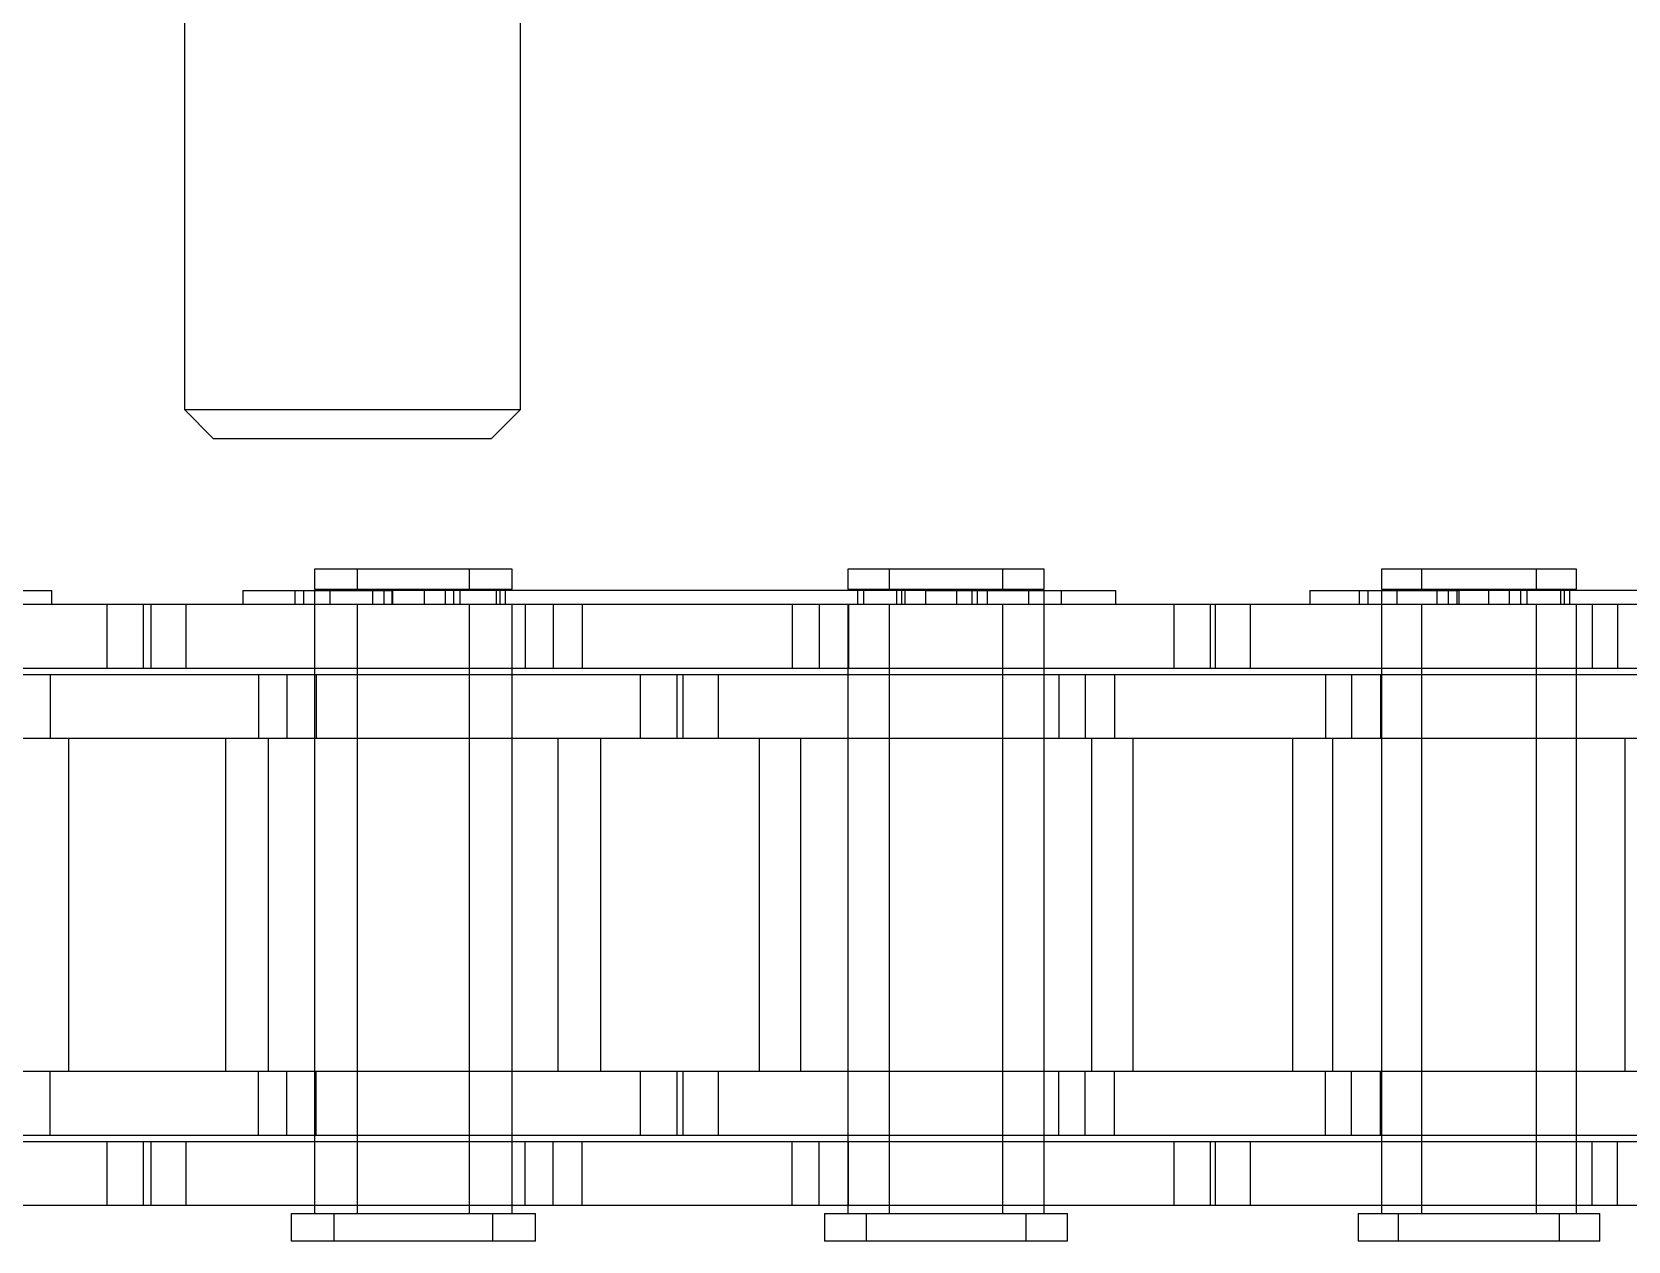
# Model space of a CAD drawing. Header units: metres. Extents: x 0 to 21025, y 0 to 14850.
# Drawn here: x 2882.56 to 2920.56, y 9293.38 to 9322.18 of the extents above; entities that cross this region are included whole.
import ezdxf

# ---------------------------------------------------------------- set-up
doc = ezdxf.new("R2010")
doc.units = ezdxf.units.M
doc.header["$LTSCALE"] = 25
doc.linetypes.add('HIDDEN2', pattern=[4.7625, 3.175, -1.5875])
doc.layers.add('ST1', color=7, linetype='HIDDEN2')

msp = doc.modelspace()

# ---------------------------------------------------------------- linework, layer by layer
at = {"layer": 'ST1'}
for p, q in [((2886.193, 9342.499), (2886.193, 9313.189)), ((2894.193, 9313.189), (2894.193, 9342.499)), ((2886.193, 9313.189), (2894.193, 9313.189)), ((2886.193, 9313.189), (2886.883, 9312.499)), ((2893.502, 9312.499), (2894.193, 9313.189)), ((2886.883, 9312.499), (2893.502, 9312.499)), ((2892.981, 9309.384), (2889.291, 9309.384)), ((2889.291, 9309.384), (2889.291, 9308.91)), ((2890.307, 9309.384), (2890.307, 9308.91)), ((2893.997, 9309.384), (2892.981, 9309.384)), ((2892.981, 9308.91), (2892.981, 9309.384)), ((2893.997, 9308.91), (2893.997, 9309.384)), ((2905.681, 9309.384), (2901.991, 9309.384)), ((2901.991, 9309.384), (2901.991, 9308.91)), ((2902.976, 9309.384), (2902.976, 9308.91)), ((2906.666, 9309.384), (2905.681, 9309.384)), ((2905.681, 9308.91), (2905.681, 9309.384)), ((2906.666, 9308.91), (2906.666, 9309.384)), ((2918.381, 9309.384), (2914.691, 9309.384)), ((2914.691, 9309.384), (2914.691, 9308.91)), ((2915.645, 9309.384), (2915.645, 9308.91)), ((2919.335, 9309.384), (2918.381, 9309.384)), ((2918.381, 9308.91), (2918.381, 9309.384)), ((2919.335, 9308.91), (2919.335, 9309.384)), ((2881.666, 9308.873), (2883.035, 9308.873)), ((2883.035, 9308.541), (2883.035, 9308.873)), ((2887.584, 9308.873), (2891.136, 9308.873)), ((2887.584, 9308.873), (2887.584, 9308.541)), ((2888.826, 9308.873), (2888.826, 9308.541)), ((2889.031, 9308.873), (2889.031, 9308.541)), ((2889.291, 9308.91), (2892.981, 9308.91)), ((2889.291, 9308.873), (2889.291, 9307.021)), ((2889.66, 9308.91), (2889.66, 9308.541)), ((2890.676, 9308.91), (2890.676, 9308.541)), ((2890.945, 9308.873), (2890.945, 9308.541)), ((2891.136, 9308.873), (2891.136, 9308.541)), ((2903.836, 9308.873), (2891.136, 9308.873)), ((2891.15, 9308.873), (2891.15, 9308.541)), ((2891.905, 9308.873), (2891.905, 9308.541)), ((2892.399, 9308.873), (2892.399, 9308.541)), ((2892.612, 9308.541), (2892.612, 9308.91)), ((2892.755, 9308.873), (2892.755, 9308.541)), ((2892.981, 9308.91), (2893.992, 9308.91)), ((2893.628, 9308.541), (2893.628, 9308.91)), ((2893.705, 9308.873), (2893.705, 9308.541)), ((2893.828, 9308.873), (2893.828, 9308.541)), ((2893.992, 9308.91), (2893.997, 9308.91)), ((2901.991, 9308.91), (2905.681, 9308.91)), ((2902.217, 9308.873), (2902.217, 9308.541)), ((2902.36, 9308.91), (2902.36, 9308.541)), ((2903.144, 9308.873), (2903.144, 9308.541)), ((2903.267, 9308.873), (2903.267, 9308.541)), ((2903.345, 9308.91), (2903.345, 9308.541)), ((2903.836, 9308.873), (2903.836, 9308.541)), ((2903.836, 9308.873), (2907.066, 9308.873)), ((2904.574, 9308.873), (2904.574, 9308.541)), ((2904.943, 9308.873), (2904.943, 9308.541)), ((2905.068, 9308.873), (2905.068, 9308.541)), ((2905.312, 9308.541), (2905.312, 9308.91)), ((2905.681, 9308.91), (2906.662, 9308.91)), ((2906.297, 9308.541), (2906.297, 9308.91)), ((2906.662, 9308.91), (2906.666, 9308.91)), ((2906.666, 9307.021), (2906.666, 9308.873)), ((2907.066, 9308.873), (2907.066, 9308.541)), ((2907.066, 9308.873), (2908.373, 9308.873)), ((2908.373, 9308.541), (2908.373, 9308.873)), ((2912.984, 9308.873), (2916.536, 9308.873)), ((2912.984, 9308.873), (2912.984, 9308.541)), ((2914.165, 9308.873), (2914.165, 9308.541)), ((2914.37, 9308.873), (2914.37, 9308.541)), ((2914.691, 9308.91), (2918.381, 9308.91)), ((2914.691, 9308.873), (2914.691, 9307.021)), ((2915.06, 9308.91), (2915.06, 9308.541)), ((2916.014, 9308.91), (2916.014, 9308.541)), ((2916.283, 9308.873), (2916.283, 9308.541)), ((2916.489, 9308.873), (2916.489, 9308.541)), ((2916.536, 9308.873), (2916.536, 9308.541)), ((2929.236, 9308.873), (2916.536, 9308.873)), ((2917.243, 9308.873), (2917.243, 9308.541)), ((2917.737, 9308.873), (2917.737, 9308.541)), ((2918.012, 9308.541), (2918.012, 9308.91)), ((2918.155, 9308.873), (2918.155, 9308.541)), ((2918.381, 9308.91), (2919.331, 9308.91)), ((2918.966, 9308.541), (2918.966, 9308.91)), ((2919.044, 9308.873), (2919.044, 9308.541)), ((2919.167, 9308.873), (2919.167, 9308.541)), ((2919.331, 9308.91), (2919.335, 9308.91)), ((2884.356, 9308.541), (2875.261, 9308.541)), ((2885.216, 9308.541), (2884.356, 9308.541)), ((2884.356, 9307.021), (2884.356, 9308.541)), ((2894.311, 9308.541), (2885.216, 9308.541)), ((2885.216, 9308.541), (2885.216, 9307.021)), ((2885.403, 9307.021), (2885.403, 9308.541)), ((2886.232, 9308.541), (2886.232, 9307.021)), ((2889.291, 9308.541), (2889.291, 9294.042)), ((2890.307, 9308.541), (2890.307, 9307.021)), ((2890.307, 9308.541), (2890.307, 9294.042)), ((2892.981, 9307.021), (2892.981, 9308.541)), ((2892.981, 9294.042), (2892.981, 9308.541)), ((2893.997, 9307.021), (2893.997, 9308.541)), ((2893.997, 9294.042), (2893.997, 9308.541)), ((2894.311, 9308.541), (2894.311, 9307.021)), ((2900.661, 9308.541), (2894.311, 9308.541)), ((2894.972, 9308.541), (2894.972, 9307.021)), ((2895.667, 9308.541), (2895.667, 9307.021)), ((2900.661, 9308.541), (2900.661, 9307.021)), ((2909.756, 9308.541), (2900.661, 9308.541)), ((2901.306, 9308.541), (2901.306, 9307.021)), ((2901.991, 9308.541), (2901.991, 9307.021)), ((2901.991, 9308.541), (2901.991, 9294.042)), ((2902.001, 9308.541), (2902.001, 9307.021)), ((2902.976, 9308.541), (2902.976, 9307.021)), ((2902.976, 9308.541), (2902.976, 9294.042)), ((2905.681, 9307.021), (2905.681, 9308.541)), ((2905.681, 9294.042), (2905.681, 9308.541)), ((2906.666, 9294.042), (2906.666, 9308.541)), ((2910.616, 9308.541), (2909.756, 9308.541)), ((2909.756, 9307.021), (2909.756, 9308.541)), ((2919.711, 9308.541), (2910.616, 9308.541)), ((2910.616, 9308.541), (2910.616, 9307.021)), ((2910.741, 9307.021), (2910.741, 9308.541)), ((2911.57, 9308.541), (2911.57, 9307.021)), ((2914.691, 9308.541), (2914.691, 9294.042)), ((2915.645, 9308.541), (2915.645, 9307.021)), ((2915.645, 9308.541), (2915.645, 9294.042)), ((2918.381, 9307.021), (2918.381, 9308.541)), ((2918.381, 9294.042), (2918.381, 9308.541)), ((2919.335, 9307.021), (2919.335, 9308.541)), ((2919.335, 9294.042), (2919.335, 9308.541)), ((2919.711, 9308.541), (2919.711, 9307.021)), ((2926.061, 9308.541), (2919.711, 9308.541)), ((2920.31, 9308.541), (2920.31, 9307.021)), ((2884.356, 9307.021), (2875.261, 9307.021)), ((2885.216, 9307.021), (2884.356, 9307.021)), ((2894.311, 9307.021), (2885.216, 9307.021)), ((2900.661, 9307.021), (2894.311, 9307.021)), ((2909.756, 9307.021), (2900.661, 9307.021)), ((2910.616, 9307.021), (2909.756, 9307.021)), ((2919.711, 9307.021), (2910.616, 9307.021)), ((2926.061, 9307.021), (2919.711, 9307.021)), ((2887.961, 9306.869), (2881.611, 9306.869)), ((2882.997, 9306.869), (2882.997, 9305.349)), ((2887.961, 9306.869), (2887.961, 9305.349)), ((2897.056, 9306.869), (2887.961, 9306.869)), ((2888.637, 9306.869), (2888.637, 9305.349)), ((2889.291, 9306.869), (2889.291, 9305.349)), ((2889.332, 9306.869), (2889.332, 9305.349)), ((2890.307, 9306.869), (2890.307, 9305.349)), ((2892.981, 9305.349), (2892.981, 9306.869)), ((2893.997, 9305.349), (2893.997, 9306.869)), ((2897.916, 9306.869), (2897.056, 9306.869)), ((2897.056, 9305.349), (2897.056, 9306.869)), ((2907.011, 9306.869), (2897.916, 9306.869)), ((2897.916, 9306.869), (2897.916, 9305.349)), ((2898.072, 9305.349), (2898.072, 9306.869)), ((2898.901, 9306.869), (2898.901, 9305.349)), ((2901.991, 9306.869), (2901.991, 9305.349)), ((2902.976, 9306.869), (2902.976, 9305.349)), ((2905.681, 9305.349), (2905.681, 9306.869)), ((2906.666, 9305.349), (2906.666, 9306.869)), ((2907.011, 9306.869), (2907.011, 9305.349)), ((2913.361, 9306.869), (2907.011, 9306.869)), ((2907.641, 9306.869), (2907.641, 9305.349)), ((2908.336, 9306.869), (2908.336, 9305.349)), ((2913.361, 9306.869), (2913.361, 9305.349)), ((2922.456, 9306.869), (2913.361, 9306.869)), ((2913.976, 9306.869), (2913.976, 9305.349)), ((2914.67, 9306.869), (2914.67, 9305.349)), ((2914.691, 9306.869), (2914.691, 9305.349)), ((2915.645, 9306.869), (2915.645, 9305.349)), ((2918.381, 9305.349), (2918.381, 9306.869)), ((2919.335, 9305.349), (2919.335, 9306.869)), ((2887.961, 9305.349), (2881.611, 9305.349)), ((2883.443, 9297.419), (2883.443, 9305.349)), ((2887.176, 9305.349), (2887.176, 9297.419)), ((2897.056, 9305.349), (2887.961, 9305.349)), ((2888.192, 9305.349), (2888.192, 9297.419)), ((2889.291, 9305.349), (2889.291, 9297.419)), ((2890.307, 9305.349), (2890.307, 9297.419)), ((2892.981, 9297.419), (2892.981, 9305.349)), ((2893.997, 9297.419), (2893.997, 9305.349)), ((2895.096, 9297.419), (2895.096, 9305.349)), ((2896.112, 9297.419), (2896.112, 9305.349)), ((2897.916, 9305.349), (2897.056, 9305.349)), ((2907.011, 9305.349), (2897.916, 9305.349)), ((2899.876, 9305.349), (2899.876, 9297.419)), ((2900.861, 9305.349), (2900.861, 9297.419)), ((2901.991, 9305.349), (2901.991, 9297.419)), ((2902.976, 9305.349), (2902.976, 9297.419)), ((2905.681, 9297.419), (2905.681, 9305.349)), ((2906.666, 9297.419), (2906.666, 9305.349)), ((2913.361, 9305.349), (2907.011, 9305.349)), ((2907.796, 9297.419), (2907.796, 9305.349)), ((2908.781, 9297.419), (2908.781, 9305.349)), ((2912.576, 9305.349), (2912.576, 9297.419)), ((2922.456, 9305.349), (2913.361, 9305.349)), ((2913.53, 9305.349), (2913.53, 9297.419)), ((2914.691, 9305.349), (2914.691, 9297.419)), ((2915.645, 9305.349), (2915.645, 9297.419)), ((2918.381, 9297.419), (2918.381, 9305.349)), ((2919.335, 9297.419), (2919.335, 9305.349)), ((2920.496, 9297.419), (2920.496, 9305.349)), ((2887.961, 9297.419), (2881.611, 9297.419)), ((2882.997, 9295.899), (2882.997, 9297.419)), ((2887.961, 9295.899), (2887.961, 9297.419)), ((2897.056, 9297.419), (2887.961, 9297.419)), ((2888.637, 9295.899), (2888.637, 9297.419)), ((2889.291, 9297.419), (2889.291, 9295.899)), ((2889.332, 9295.899), (2889.332, 9297.419)), ((2890.307, 9297.419), (2890.307, 9295.899)), ((2892.981, 9295.899), (2892.981, 9297.419)), ((2893.997, 9295.899), (2893.997, 9297.419)), ((2897.916, 9297.419), (2897.056, 9297.419)), ((2897.056, 9295.899), (2897.056, 9297.419)), ((2907.011, 9297.419), (2897.916, 9297.419)), ((2897.916, 9297.419), (2897.916, 9295.899)), ((2898.072, 9295.899), (2898.072, 9297.419)), ((2898.901, 9297.419), (2898.901, 9295.899)), ((2901.991, 9297.419), (2901.991, 9295.899)), ((2902.976, 9297.419), (2902.976, 9295.899)), ((2905.681, 9295.899), (2905.681, 9297.419)), ((2906.666, 9295.899), (2906.666, 9297.419)), ((2907.011, 9295.899), (2907.011, 9297.419)), ((2913.361, 9297.419), (2907.011, 9297.419)), ((2907.641, 9295.899), (2907.641, 9297.419)), ((2908.336, 9295.899), (2908.336, 9297.419)), ((2913.361, 9295.899), (2913.361, 9297.419)), ((2922.456, 9297.419), (2913.361, 9297.419)), ((2913.976, 9295.899), (2913.976, 9297.419)), ((2914.67, 9295.899), (2914.67, 9297.419)), ((2914.691, 9297.419), (2914.691, 9295.899)), ((2915.645, 9297.419), (2915.645, 9295.899)), ((2918.381, 9295.899), (2918.381, 9297.419)), ((2919.335, 9295.899), (2919.335, 9297.419)), ((2884.356, 9295.747), (2875.261, 9295.747)), ((2887.961, 9295.899), (2881.611, 9295.899)), ((2885.216, 9295.747), (2884.356, 9295.747)), ((2884.356, 9294.227), (2884.356, 9295.747)), ((2894.311, 9295.747), (2885.216, 9295.747)), ((2885.216, 9295.747), (2885.216, 9294.227)), ((2885.403, 9294.227), (2885.403, 9295.747)), ((2886.232, 9295.747), (2886.232, 9294.227)), ((2897.056, 9295.899), (2887.961, 9295.899)), ((2889.291, 9295.747), (2889.291, 9294.227)), ((2890.307, 9295.747), (2890.307, 9294.227)), ((2892.981, 9294.227), (2892.981, 9295.747)), ((2893.997, 9294.227), (2893.997, 9295.747)), ((2894.311, 9294.227), (2894.311, 9295.747)), ((2900.661, 9295.747), (2894.311, 9295.747)), ((2894.972, 9294.227), (2894.972, 9295.747)), ((2895.667, 9294.227), (2895.667, 9295.747)), ((2897.916, 9295.899), (2897.056, 9295.899)), ((2907.011, 9295.899), (2897.916, 9295.899)), ((2900.661, 9294.227), (2900.661, 9295.747)), ((2909.756, 9295.747), (2900.661, 9295.747)), ((2901.306, 9294.227), (2901.306, 9295.747)), ((2901.991, 9295.747), (2901.991, 9294.227)), ((2902.001, 9294.227), (2902.001, 9295.747)), ((2902.976, 9295.747), (2902.976, 9294.227)), ((2905.681, 9294.227), (2905.681, 9295.747)), ((2906.666, 9294.227), (2906.666, 9295.747)), ((2913.361, 9295.899), (2907.011, 9295.899)), ((2910.616, 9295.747), (2909.756, 9295.747)), ((2909.756, 9294.227), (2909.756, 9295.747)), ((2919.711, 9295.747), (2910.616, 9295.747)), ((2910.616, 9295.747), (2910.616, 9294.227)), ((2910.741, 9294.227), (2910.741, 9295.747)), ((2911.57, 9295.747), (2911.57, 9294.227)), ((2922.456, 9295.899), (2913.361, 9295.899)), ((2914.691, 9295.747), (2914.691, 9294.227)), ((2915.645, 9295.747), (2915.645, 9294.227)), ((2918.381, 9294.227), (2918.381, 9295.747)), ((2919.335, 9294.227), (2919.335, 9295.747)), ((2919.711, 9294.227), (2919.711, 9295.747)), ((2926.061, 9295.747), (2919.711, 9295.747)), ((2920.31, 9294.227), (2920.31, 9295.747)), ((2884.356, 9294.227), (2875.261, 9294.227)), ((2885.216, 9294.227), (2884.356, 9294.227)), ((2894.311, 9294.227), (2885.216, 9294.227)), ((2888.737, 9294.042), (2893.534, 9294.042)), ((2888.737, 9294.042), (2888.737, 9293.384)), ((2889.753, 9294.042), (2889.753, 9293.384)), ((2893.534, 9294.042), (2894.55, 9294.042)), ((2893.534, 9293.384), (2893.534, 9294.042)), ((2900.661, 9294.227), (2894.311, 9294.227)), ((2894.55, 9293.384), (2894.55, 9294.042)), ((2909.756, 9294.227), (2900.661, 9294.227)), ((2901.437, 9294.042), (2906.234, 9294.042)), ((2901.437, 9294.042), (2901.437, 9293.384)), ((2902.423, 9294.042), (2902.423, 9293.384)), ((2906.234, 9294.042), (2907.22, 9294.042)), ((2906.234, 9293.384), (2906.234, 9294.042)), ((2907.22, 9293.384), (2907.22, 9294.042)), ((2910.616, 9294.227), (2909.756, 9294.227)), ((2919.711, 9294.227), (2910.616, 9294.227)), ((2914.137, 9294.042), (2918.934, 9294.042)), ((2914.137, 9294.042), (2914.137, 9293.384)), ((2915.092, 9294.042), (2915.092, 9293.384)), ((2918.934, 9294.042), (2919.889, 9294.042)), ((2918.934, 9293.384), (2918.934, 9294.042)), ((2926.061, 9294.227), (2919.711, 9294.227)), ((2919.889, 9293.384), (2919.889, 9294.042)), ((2893.534, 9293.384), (2888.737, 9293.384)), ((2894.55, 9293.384), (2893.534, 9293.384)), ((2906.234, 9293.384), (2901.437, 9293.384)), ((2907.22, 9293.384), (2906.234, 9293.384)), ((2918.934, 9293.384), (2914.137, 9293.384)), ((2919.889, 9293.384), (2918.934, 9293.384))]:
    msp.add_line(p, q, dxfattribs=at)

doc.saveas('drawing.dxf')
